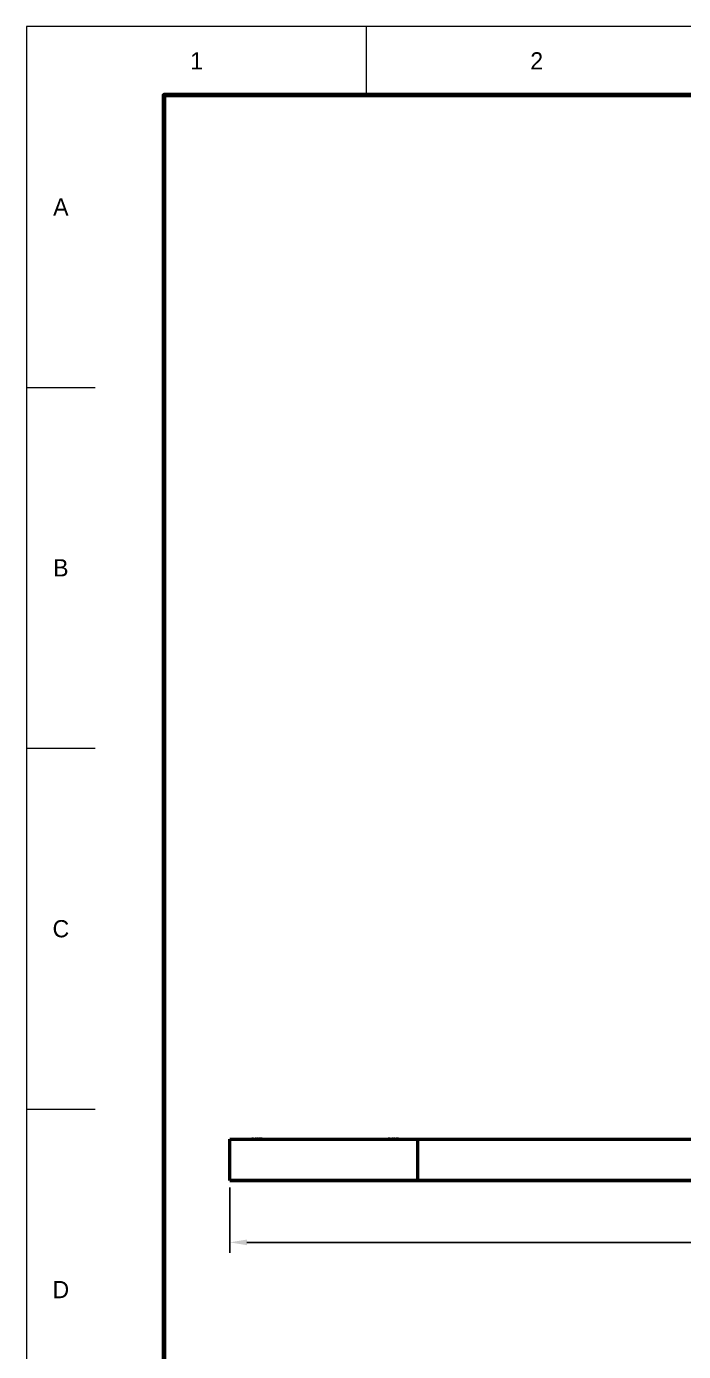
# Model space of a CAD drawing. Header units: millimetres. Extents: x 0 to 594, y 0 to 420.
# Drawn here: x 0 to 95.6, y 227.2 to 420 of the extents above; entities that cross this region are included whole.
import ezdxf
from ezdxf.enums import TextEntityAlignment as Align

# ---------------------------------------------------------------- set-up
doc = ezdxf.new("R2010")
doc.units = ezdxf.units.MM
doc.linetypes.add('DASHED', pattern=[1.524, 1.27, -0.254])
for name, color, linetype, lineweight in [('COTAS', 7, 'CONTINUOUS', 25), ('FINA', 7, 'CONTINUOUS', 18), ('NORMA', 7, 'CONTINUOUS', 70), ('OCULTA', 8, 'DASHED', 25), ('TEXTO', 7, 'CONTINUOUS', 25), ('VISIBLE', 7, 'CONTINUOUS', 50)]:
    doc.layers.add(name, color=color, linetype=linetype, lineweight=lineweight)
doc.dimstyles.new('F3D_1000', dxfattribs={"dimtxt": 3.5, "dimasz": 2.5, "dimexe": 1.5, "dimexo": 1, "dimgap": 0.9, "dimtad": 1, "dimdec": 1, "dimdsep": 46, "dimcen": 2.5, "dimazin": 3, "dimtfac": 1, "dimtmove": 0, "dimatfit": 3})

msp = doc.modelspace()

# ---------------------------------------------------------------- linework, layer by layer
at = {"layer": 'FINA'}
for p, q in [((49.5, 410), (49.5, 420)), ((0, 367.5), (10, 367.5)), ((0, 315), (10, 315)), ((0, 262.5), (10, 262.5))]:
    msp.add_line(p, q, dxfattribs=at)
msp.add_lwpolyline([(0, 0), (594, 0), (594, 420), (0, 420)], close=True, dxfattribs=at)
at = {"layer": 'NORMA'}
msp.add_lwpolyline([(20, 10), (584, 10), (584, 410), (20, 410)], close=True, dxfattribs=at)
at = {"layer": 'OCULTA'}
for p, q in [((29.58, 258.12), (29.58, 258.12)), ((29.58, 252.12), (29.58, 258.12)), ((29.58, 258.12), (184.28, 258.12)), ((29.88, 258.12), (29.88, 258.12)), ((29.9, 258.12), (29.88, 258.12)), ((29.9, 258.12), (29.88, 258.12)), ((29.88, 258.12), (29.88, 258.12)), ((29.92, 258.12), (29.9, 258.12)), ((29.92, 258.12), (29.9, 258.12)), ((29.95, 258.12), (29.92, 258.12)), ((29.95, 258.12), (29.92, 258.12)), ((30, 258.12), (29.95, 258.12)), ((30, 258.12), (29.95, 258.12)), ((30.05, 258.12), (30, 258.12)), ((30.05, 258.12), (30, 258.12)), ((30.11, 258.12), (30.05, 258.12)), ((30.11, 258.12), (30.05, 258.12)), ((30.17, 258.12), (30.11, 258.12)), ((30.17, 258.12), (30.11, 258.12)), ((30.17, 258.12), (30.25, 258.12)), ((30.17, 258.12), (30.25, 258.12)), ((30.33, 258.12), (30.25, 258.12)), ((30.25, 258.12), (30.33, 258.12)), ((30.33, 258.12), (30.43, 258.12)), ((30.43, 258.12), (30.33, 258.12)), ((30.52, 258.12), (30.43, 258.12)), ((30.43, 258.12), (30.52, 258.12)), ((30.52, 258.12), (30.63, 258.12)), ((30.63, 258.12), (30.52, 258.12)), ((30.63, 258.12), (30.74, 258.12)), ((30.63, 258.12), (30.74, 258.12)), ((30.74, 258.12), (30.86, 258.12)), ((30.74, 258.12), (30.86, 258.12)), ((30.86, 258.12), (30.98, 258.12)), ((30.98, 258.12), (30.86, 258.12)), ((30.98, 258.12), (31.11, 258.12)), ((30.98, 258.12), (31.11, 258.12)), ((31.11, 258.12), (31.24, 258.12)), ((31.24, 258.12), (31.11, 258.12)), ((31.37, 258.12), (31.24, 258.12)), ((31.24, 258.12), (31.37, 258.12)), ((31.37, 258.12), (31.51, 258.12)), ((31.37, 258.12), (31.51, 258.12)), ((31.51, 258.12), (31.65, 258.12)), ((31.65, 258.12), (31.51, 258.12)), ((31.65, 258.12), (31.79, 258.12)), ((31.65, 258.12), (31.79, 258.12)), ((31.79, 258.12), (31.94, 258.12)), ((31.79, 258.12), (31.94, 258.12)), ((31.94, 258.12), (32.08, 258.12)), ((31.94, 258.12), (32.08, 258.12)), ((32.08, 258.12), (32.22, 258.12)), ((32.08, 258.12), (32.22, 258.12)), ((32.22, 258.12), (32.37, 258.12)), ((32.22, 258.12), (32.37, 258.12)), ((32.37, 258.12), (32.51, 258.12)), ((32.37, 258.12), (32.51, 258.12)), ((32.51, 258.12), (32.65, 258.12)), ((32.51, 258.12), (32.65, 258.12)), ((32.65, 258.12), (32.79, 258.12)), ((32.65, 258.12), (32.79, 258.12)), ((32.79, 258.12), (32.92, 258.12)), ((32.79, 258.12), (32.92, 258.12)), ((32.92, 258.12), (33.05, 258.12)), ((32.92, 258.12), (33.05, 258.12)), ((33.05, 258.12), (33.18, 258.12)), ((33.05, 258.12), (33.18, 258.12)), ((33.18, 258.12), (33.3, 258.12)), ((33.18, 258.12), (33.3, 258.12)), ((33.3, 258.12), (33.42, 258.12)), ((33.3, 258.12), (33.42, 258.12)), ((33.42, 258.12), (33.53, 258.12)), ((33.42, 258.12), (33.53, 258.12)), ((33.53, 258.12), (33.63, 258.12)), ((33.53, 258.12), (33.63, 258.12)), ((33.63, 258.12), (33.73, 258.12)), ((33.63, 258.12), (33.73, 258.12)), ((33.73, 258.12), (33.82, 258.12)), ((33.73, 258.12), (33.82, 258.12)), ((33.82, 258.12), (33.91, 258.12)), ((33.82, 258.12), (33.91, 258.12)), ((33.91, 258.12), (33.98, 258.12)), ((33.91, 258.12), (33.98, 258.12)), ((33.98, 258.12), (34.05, 258.12)), ((33.98, 258.12), (34.05, 258.12)), ((34.05, 258.12), (34.11, 258.12)), ((34.05, 258.12), (34.11, 258.12)), ((34.11, 258.12), (34.16, 258.12)), ((34.11, 258.12), (34.16, 258.12)), ((34.16, 258.12), (34.2, 258.12)), ((34.16, 258.12), (34.2, 258.12)), ((34.2, 258.12), (34.24, 258.12)), ((34.2, 258.12), (34.24, 258.12)), ((34.24, 258.12), (34.26, 258.12)), ((34.24, 258.12), (34.26, 258.12)), ((34.26, 258.12), (34.27, 258.12)), ((34.26, 258.12), (34.27, 258.12)), ((34.27, 258.12), (34.28, 258.12)), ((34.27, 258.12), (34.28, 258.12)), ((49.75, 258.12), (49.73, 258.12)), ((49.73, 258.12), (49.73, 258.12)), ((49.75, 258.12), (49.73, 258.12)), ((49.73, 258.12), (49.73, 258.12)), ((49.77, 258.12), (49.75, 258.12)), ((49.77, 258.12), (49.75, 258.12)), ((49.8, 258.12), (49.77, 258.12)), ((49.8, 258.12), (49.77, 258.12)), ((49.85, 258.12), (49.8, 258.12)), ((49.85, 258.12), (49.8, 258.12)), ((49.9, 258.12), (49.85, 258.12)), ((49.9, 258.12), (49.85, 258.12)), ((49.96, 258.12), (49.9, 258.12)), ((49.96, 258.12), (49.9, 258.12)), ((49.96, 258.12), (50.02, 258.12)), ((49.96, 258.12), (50.02, 258.12)), ((50.1, 258.12), (50.02, 258.12)), ((50.1, 258.12), (50.02, 258.12)), ((50.1, 258.12), (50.18, 258.12)), ((50.1, 258.12), (50.18, 258.12)), ((50.28, 258.12), (50.18, 258.12)), ((50.28, 258.12), (50.18, 258.12)), ((50.28, 258.12), (50.37, 258.12)), ((50.28, 258.12), (50.37, 258.12)), ((50.48, 258.12), (50.37, 258.12)), ((50.37, 258.12), (50.48, 258.12)), ((50.48, 258.12), (50.59, 258.12)), ((50.59, 258.12), (50.48, 258.12)), ((50.71, 258.12), (50.59, 258.12)), ((50.71, 258.12), (50.59, 258.12)), ((50.71, 258.12), (50.83, 258.12)), ((50.71, 258.12), (50.83, 258.12)), ((50.83, 258.12), (50.96, 258.12)), ((50.96, 258.12), (50.83, 258.12)), ((50.96, 258.12), (51.09, 258.12)), ((50.96, 258.12), (51.09, 258.12)), ((51.09, 258.12), (51.22, 258.12)), ((51.09, 258.12), (51.22, 258.12)), ((51.22, 258.12), (51.36, 258.12)), ((51.22, 258.12), (51.36, 258.12)), ((51.5, 258.12), (51.36, 258.12)), ((51.36, 258.12), (51.5, 258.12)), ((51.5, 258.12), (51.64, 258.12)), ((51.5, 258.12), (51.64, 258.12)), ((51.64, 258.12), (51.79, 258.12)), ((51.79, 258.12), (51.64, 258.12)), ((51.79, 258.12), (51.93, 258.12)), ((51.79, 258.12), (51.93, 258.12)), ((51.93, 258.12), (52.07, 258.12)), ((51.93, 258.12), (52.07, 258.12)), ((52.07, 258.12), (52.22, 258.12)), ((52.07, 258.12), (52.22, 258.12)), ((52.22, 258.12), (52.36, 258.12)), ((52.22, 258.12), (52.36, 258.12)), ((52.36, 258.12), (52.5, 258.12)), ((52.36, 258.12), (52.5, 258.12)), ((52.5, 258.12), (52.64, 258.12)), ((52.5, 258.12), (52.64, 258.12)), ((52.64, 258.12), (52.77, 258.12)), ((52.64, 258.12), (52.77, 258.12)), ((52.77, 258.12), (52.9, 258.12)), ((52.77, 258.12), (52.9, 258.12)), ((52.9, 258.12), (53.03, 258.12)), ((52.9, 258.12), (53.03, 258.12)), ((53.03, 258.12), (53.15, 258.12)), ((53.03, 258.12), (53.15, 258.12)), ((53.15, 258.12), (53.27, 258.12)), ((53.15, 258.12), (53.27, 258.12)), ((53.27, 258.12), (53.38, 258.12)), ((53.27, 258.12), (53.38, 258.12)), ((53.38, 258.12), (53.48, 258.12)), ((53.38, 258.12), (53.48, 258.12)), ((53.48, 258.12), (53.58, 258.12)), ((53.48, 258.12), (53.58, 258.12)), ((53.58, 258.12), (53.67, 258.12)), ((53.58, 258.12), (53.67, 258.12)), ((53.67, 258.12), (53.76, 258.12)), ((53.67, 258.12), (53.76, 258.12)), ((53.76, 258.12), (53.83, 258.12)), ((53.76, 258.12), (53.83, 258.12)), ((53.83, 258.12), (53.9, 258.12)), ((53.83, 258.12), (53.9, 258.12)), ((53.9, 258.12), (53.96, 258.12)), ((53.9, 258.12), (53.96, 258.12)), ((53.96, 258.12), (54.01, 258.12)), ((53.96, 258.12), (54.01, 258.12)), ((54.01, 258.12), (54.05, 258.12)), ((54.01, 258.12), (54.05, 258.12)), ((54.05, 258.12), (54.09, 258.12)), ((54.05, 258.12), (54.09, 258.12)), ((54.09, 258.12), (54.11, 258.12)), ((54.09, 258.12), (54.11, 258.12)), ((54.11, 258.12), (54.12, 258.12)), ((54.11, 258.12), (54.12, 258.12)), ((54.12, 258.12), (54.13, 258.12)), ((54.12, 258.12), (54.13, 258.12)), ((56.93, 252.12), (56.93, 258.12)), ((56.93, 258.12), (56.93, 258.12)), ((56.93, 258.12), (156.93, 258.12)), ((29.58, 252.12), (29.58, 252.12)), ((29.58, 252.12), (184.28, 252.12)), ((29.88, 252.12), (29.88, 252.12)), ((29.9, 252.12), (29.88, 252.12)), ((29.9, 252.12), (29.88, 252.12)), ((29.88, 252.12), (29.88, 252.12)), ((29.92, 252.12), (29.9, 252.12)), ((29.92, 252.12), (29.9, 252.12)), ((29.95, 252.12), (29.92, 252.12)), ((29.95, 252.12), (29.92, 252.12)), ((30, 252.12), (29.95, 252.12)), ((30, 252.12), (29.95, 252.12)), ((30.05, 252.12), (30, 252.12)), ((30.05, 252.12), (30, 252.12)), ((30.11, 252.12), (30.05, 252.12)), ((30.11, 252.12), (30.05, 252.12)), ((30.17, 252.12), (30.11, 252.12)), ((30.17, 252.12), (30.11, 252.12)), ((30.17, 252.12), (30.25, 252.12)), ((30.17, 252.12), (30.25, 252.12)), ((30.33, 252.12), (30.25, 252.12)), ((30.25, 252.12), (30.33, 252.12)), ((30.33, 252.12), (30.43, 252.12)), ((30.43, 252.12), (30.33, 252.12)), ((30.52, 252.12), (30.43, 252.12)), ((30.43, 252.12), (30.52, 252.12)), ((30.52, 252.12), (30.63, 252.12)), ((30.63, 252.12), (30.52, 252.12)), ((30.63, 252.12), (30.74, 252.12)), ((30.63, 252.12), (30.74, 252.12)), ((30.74, 252.12), (30.86, 252.12)), ((30.74, 252.12), (30.86, 252.12)), ((30.86, 252.12), (30.98, 252.12)), ((30.98, 252.12), (30.86, 252.12)), ((30.98, 252.12), (31.11, 252.12)), ((30.98, 252.12), (31.11, 252.12)), ((31.11, 252.12), (31.24, 252.12)), ((31.24, 252.12), (31.11, 252.12)), ((31.37, 252.12), (31.24, 252.12)), ((31.24, 252.12), (31.37, 252.12)), ((31.37, 252.12), (31.51, 252.12)), ((31.37, 252.12), (31.51, 252.12)), ((31.51, 252.12), (31.65, 252.12)), ((31.65, 252.12), (31.51, 252.12)), ((31.65, 252.12), (31.79, 252.12)), ((31.65, 252.12), (31.79, 252.12)), ((31.79, 252.12), (31.94, 252.12)), ((31.79, 252.12), (31.94, 252.12)), ((31.94, 252.12), (32.08, 252.12)), ((31.94, 252.12), (32.08, 252.12)), ((32.08, 252.12), (32.22, 252.12)), ((32.08, 252.12), (32.22, 252.12)), ((32.22, 252.12), (32.37, 252.12)), ((32.22, 252.12), (32.37, 252.12)), ((32.37, 252.12), (32.51, 252.12)), ((32.37, 252.12), (32.51, 252.12)), ((32.51, 252.12), (32.65, 252.12)), ((32.51, 252.12), (32.65, 252.12)), ((32.65, 252.12), (32.79, 252.12)), ((32.65, 252.12), (32.79, 252.12)), ((32.79, 252.12), (32.92, 252.12)), ((32.79, 252.12), (32.92, 252.12)), ((32.92, 252.12), (33.05, 252.12)), ((32.92, 252.12), (33.05, 252.12)), ((33.05, 252.12), (33.18, 252.12)), ((33.05, 252.12), (33.18, 252.12)), ((33.18, 252.12), (33.3, 252.12)), ((33.18, 252.12), (33.3, 252.12)), ((33.3, 252.12), (33.42, 252.12)), ((33.3, 252.12), (33.42, 252.12)), ((33.42, 252.12), (33.53, 252.12)), ((33.42, 252.12), (33.53, 252.12)), ((33.53, 252.12), (33.63, 252.12)), ((33.53, 252.12), (33.63, 252.12)), ((33.63, 252.12), (33.73, 252.12)), ((33.63, 252.12), (33.73, 252.12)), ((33.73, 252.12), (33.82, 252.12)), ((33.73, 252.12), (33.82, 252.12)), ((33.82, 252.12), (33.91, 252.12)), ((33.82, 252.12), (33.91, 252.12)), ((33.91, 252.12), (33.98, 252.12)), ((33.91, 252.12), (33.98, 252.12)), ((33.98, 252.12), (34.05, 252.12)), ((33.98, 252.12), (34.05, 252.12)), ((34.05, 252.12), (34.11, 252.12)), ((34.05, 252.12), (34.11, 252.12)), ((34.11, 252.12), (34.16, 252.12)), ((34.11, 252.12), (34.16, 252.12)), ((34.16, 252.12), (34.2, 252.12)), ((34.16, 252.12), (34.2, 252.12)), ((34.2, 252.12), (34.24, 252.12)), ((34.2, 252.12), (34.24, 252.12)), ((34.24, 252.12), (34.26, 252.12)), ((34.24, 252.12), (34.26, 252.12)), ((34.26, 252.12), (34.27, 252.12)), ((34.26, 252.12), (34.27, 252.12)), ((34.27, 252.12), (34.28, 252.12)), ((34.27, 252.12), (34.28, 252.12)), ((49.75, 252.12), (49.73, 252.12)), ((49.73, 252.12), (49.73, 252.12)), ((49.75, 252.12), (49.73, 252.12)), ((49.73, 252.12), (49.73, 252.12)), ((49.77, 252.12), (49.75, 252.12)), ((49.77, 252.12), (49.75, 252.12)), ((49.8, 252.12), (49.77, 252.12)), ((49.8, 252.12), (49.77, 252.12)), ((49.85, 252.12), (49.8, 252.12)), ((49.85, 252.12), (49.8, 252.12)), ((49.9, 252.12), (49.85, 252.12)), ((49.9, 252.12), (49.85, 252.12)), ((49.96, 252.12), (49.9, 252.12)), ((49.96, 252.12), (49.9, 252.12)), ((49.96, 252.12), (50.02, 252.12)), ((49.96, 252.12), (50.02, 252.12)), ((50.1, 252.12), (50.02, 252.12)), ((50.1, 252.12), (50.02, 252.12)), ((50.1, 252.12), (50.18, 252.12)), ((50.1, 252.12), (50.18, 252.12)), ((50.28, 252.12), (50.18, 252.12)), ((50.28, 252.12), (50.18, 252.12)), ((50.28, 252.12), (50.37, 252.12)), ((50.28, 252.12), (50.37, 252.12)), ((50.48, 252.12), (50.37, 252.12)), ((50.37, 252.12), (50.48, 252.12)), ((50.48, 252.12), (50.59, 252.12)), ((50.59, 252.12), (50.48, 252.12)), ((50.71, 252.12), (50.59, 252.12)), ((50.71, 252.12), (50.59, 252.12)), ((50.71, 252.12), (50.83, 252.12)), ((50.71, 252.12), (50.83, 252.12)), ((50.83, 252.12), (50.96, 252.12)), ((50.96, 252.12), (50.83, 252.12)), ((50.96, 252.12), (51.09, 252.12)), ((50.96, 252.12), (51.09, 252.12)), ((51.09, 252.12), (51.22, 252.12)), ((51.09, 252.12), (51.22, 252.12)), ((51.22, 252.12), (51.36, 252.12)), ((51.22, 252.12), (51.36, 252.12)), ((51.5, 252.12), (51.36, 252.12)), ((51.36, 252.12), (51.5, 252.12)), ((51.5, 252.12), (51.64, 252.12)), ((51.5, 252.12), (51.64, 252.12)), ((51.64, 252.12), (51.79, 252.12)), ((51.79, 252.12), (51.64, 252.12)), ((51.79, 252.12), (51.93, 252.12)), ((51.79, 252.12), (51.93, 252.12)), ((51.93, 252.12), (52.07, 252.12)), ((51.93, 252.12), (52.07, 252.12)), ((52.07, 252.12), (52.22, 252.12)), ((52.07, 252.12), (52.22, 252.12)), ((52.22, 252.12), (52.36, 252.12)), ((52.22, 252.12), (52.36, 252.12)), ((52.36, 252.12), (52.5, 252.12)), ((52.36, 252.12), (52.5, 252.12)), ((52.5, 252.12), (52.64, 252.12)), ((52.5, 252.12), (52.64, 252.12)), ((52.64, 252.12), (52.77, 252.12)), ((52.64, 252.12), (52.77, 252.12)), ((52.77, 252.12), (52.9, 252.12)), ((52.77, 252.12), (52.9, 252.12)), ((52.9, 252.12), (53.03, 252.12)), ((52.9, 252.12), (53.03, 252.12)), ((53.03, 252.12), (53.15, 252.12)), ((53.03, 252.12), (53.15, 252.12)), ((53.15, 252.12), (53.27, 252.12)), ((53.15, 252.12), (53.27, 252.12)), ((53.27, 252.12), (53.38, 252.12)), ((53.27, 252.12), (53.38, 252.12)), ((53.38, 252.12), (53.48, 252.12)), ((53.38, 252.12), (53.48, 252.12)), ((53.48, 252.12), (53.58, 252.12)), ((53.48, 252.12), (53.58, 252.12)), ((53.58, 252.12), (53.67, 252.12)), ((53.58, 252.12), (53.67, 252.12)), ((53.67, 252.12), (53.76, 252.12)), ((53.67, 252.12), (53.76, 252.12)), ((53.76, 252.12), (53.83, 252.12)), ((53.76, 252.12), (53.83, 252.12)), ((53.83, 252.12), (53.9, 252.12)), ((53.83, 252.12), (53.9, 252.12)), ((53.9, 252.12), (53.96, 252.12)), ((53.9, 252.12), (53.96, 252.12)), ((53.96, 252.12), (54.01, 252.12)), ((53.96, 252.12), (54.01, 252.12)), ((54.01, 252.12), (54.05, 252.12)), ((54.01, 252.12), (54.05, 252.12)), ((54.05, 252.12), (54.09, 252.12)), ((54.05, 252.12), (54.09, 252.12)), ((54.09, 252.12), (54.11, 252.12)), ((54.09, 252.12), (54.11, 252.12)), ((54.11, 252.12), (54.12, 252.12)), ((54.11, 252.12), (54.12, 252.12)), ((54.12, 252.12), (54.13, 252.12)), ((54.12, 252.12), (54.13, 252.12)), ((56.93, 252.12), (56.93, 252.12)), ((56.93, 252.12), (156.93, 252.12))]:
    msp.add_line(p, q, dxfattribs=at)
at = {"layer": 'VISIBLE'}
for p, q in [((29.58, 252.12), (29.58, 258.12)), ((29.58, 258.12), (184.28, 258.12)), ((29.58, 252.12), (29.58, 258.12)), ((29.58, 258.12), (29.58, 258.12)), ((29.58, 258.12), (29.58, 258.12)), ((29.58, 258.12), (184.28, 258.12)), ((29.88, 258.12), (29.88, 258.12)), ((29.88, 258.12), (29.9, 258.12)), ((29.88, 258.12), (29.88, 258.12)), ((29.88, 258.12), (29.9, 258.12)), ((29.9, 258.12), (29.92, 258.12)), ((29.9, 258.12), (29.92, 258.12)), ((29.92, 258.12), (29.95, 258.12)), ((29.92, 258.12), (29.95, 258.12)), ((29.95, 258.12), (30, 258.12)), ((29.95, 258.12), (30, 258.12)), ((30, 258.12), (30.05, 258.12)), ((30, 258.12), (30.05, 258.12)), ((30.05, 258.12), (30.11, 258.12)), ((30.05, 258.12), (30.11, 258.12)), ((30.11, 258.12), (30.17, 258.12)), ((30.11, 258.12), (30.17, 258.12)), ((30.17, 258.12), (30.25, 258.12)), ((30.17, 258.12), (30.25, 258.12)), ((30.25, 258.12), (30.33, 258.12)), ((30.25, 258.12), (30.33, 258.12)), ((30.33, 258.12), (30.43, 258.12)), ((30.33, 258.12), (30.43, 258.12)), ((30.43, 258.12), (30.52, 258.12)), ((30.43, 258.12), (30.52, 258.12)), ((30.52, 258.12), (30.63, 258.12)), ((30.52, 258.12), (30.63, 258.12)), ((30.63, 258.12), (30.74, 258.12)), ((30.63, 258.12), (30.74, 258.12)), ((30.74, 258.12), (30.86, 258.12)), ((30.74, 258.12), (30.86, 258.12)), ((30.86, 258.12), (30.98, 258.12)), ((30.86, 258.12), (30.98, 258.12)), ((30.98, 258.12), (31.11, 258.12)), ((30.98, 258.12), (31.11, 258.12)), ((31.11, 258.12), (31.24, 258.12)), ((31.11, 258.12), (31.24, 258.12)), ((31.24, 258.12), (31.37, 258.12)), ((31.24, 258.12), (31.37, 258.12)), ((31.37, 258.12), (31.51, 258.12)), ((31.37, 258.12), (31.51, 258.12)), ((31.51, 258.12), (31.65, 258.12)), ((31.51, 258.12), (31.65, 258.12)), ((31.65, 258.12), (31.79, 258.12)), ((31.65, 258.12), (31.79, 258.12)), ((31.79, 258.12), (31.94, 258.12)), ((31.79, 258.12), (31.94, 258.12)), ((31.94, 258.12), (32.08, 258.12)), ((31.94, 258.12), (32.08, 258.12)), ((32.08, 258.12), (32.22, 258.12)), ((32.08, 258.12), (32.22, 258.12)), ((32.22, 258.12), (32.37, 258.12)), ((32.22, 258.12), (32.37, 258.12)), ((32.37, 258.12), (32.51, 258.12)), ((32.37, 258.12), (32.51, 258.12)), ((32.51, 258.12), (32.65, 258.12)), ((32.51, 258.12), (32.65, 258.12)), ((32.65, 258.12), (32.79, 258.12)), ((32.65, 258.12), (32.79, 258.12)), ((32.79, 258.12), (32.92, 258.12)), ((32.92, 258.12), (32.79, 258.12)), ((33.05, 258.12), (32.92, 258.12)), ((32.92, 258.12), (33.05, 258.12)), ((33.05, 258.12), (33.18, 258.12)), ((33.05, 258.12), (33.18, 258.12)), ((33.18, 258.12), (33.3, 258.12)), ((33.18, 258.12), (33.3, 258.12)), ((33.3, 258.12), (33.42, 258.12)), ((33.42, 258.12), (33.3, 258.12)), ((33.42, 258.12), (33.53, 258.12)), ((33.42, 258.12), (33.53, 258.12)), ((33.63, 258.12), (33.53, 258.12)), ((33.53, 258.12), (33.63, 258.12)), ((33.63, 258.12), (33.73, 258.12)), ((33.73, 258.12), (33.63, 258.12)), ((33.73, 258.12), (33.82, 258.12)), ((33.73, 258.12), (33.82, 258.12)), ((33.82, 258.12), (33.91, 258.12)), ((33.91, 258.12), (33.82, 258.12)), ((33.91, 258.12), (33.98, 258.12)), ((33.91, 258.12), (33.98, 258.12)), ((34.05, 258.12), (33.98, 258.12)), ((34.05, 258.12), (33.98, 258.12)), ((34.05, 258.12), (34.11, 258.12)), ((34.05, 258.12), (34.11, 258.12)), ((34.16, 258.12), (34.11, 258.12)), ((34.16, 258.12), (34.11, 258.12)), ((34.2, 258.12), (34.16, 258.12)), ((34.2, 258.12), (34.16, 258.12)), ((34.24, 258.12), (34.2, 258.12)), ((34.24, 258.12), (34.2, 258.12)), ((34.26, 258.12), (34.24, 258.12)), ((34.26, 258.12), (34.24, 258.12)), ((34.26, 258.12), (34.27, 258.12)), ((34.27, 258.12), (34.26, 258.12)), ((34.28, 258.12), (34.27, 258.12)), ((34.28, 258.12), (34.27, 258.12)), ((49.73, 258.12), (49.73, 258.12)), ((49.73, 258.12), (49.75, 258.12)), ((49.73, 258.12), (49.73, 258.12)), ((49.73, 258.12), (49.75, 258.12)), ((49.75, 258.12), (49.77, 258.12)), ((49.75, 258.12), (49.77, 258.12)), ((49.77, 258.12), (49.8, 258.12)), ((49.77, 258.12), (49.8, 258.12)), ((49.8, 258.12), (49.85, 258.12)), ((49.8, 258.12), (49.85, 258.12)), ((49.85, 258.12), (49.9, 258.12)), ((49.85, 258.12), (49.9, 258.12)), ((49.9, 258.12), (49.96, 258.12)), ((49.9, 258.12), (49.96, 258.12)), ((49.96, 258.12), (50.02, 258.12)), ((49.96, 258.12), (50.02, 258.12)), ((50.02, 258.12), (50.1, 258.12)), ((50.02, 258.12), (50.1, 258.12)), ((50.1, 258.12), (50.18, 258.12)), ((50.1, 258.12), (50.18, 258.12)), ((50.18, 258.12), (50.28, 258.12)), ((50.18, 258.12), (50.28, 258.12)), ((50.28, 258.12), (50.37, 258.12)), ((50.28, 258.12), (50.37, 258.12)), ((50.37, 258.12), (50.48, 258.12)), ((50.37, 258.12), (50.48, 258.12)), ((50.48, 258.12), (50.59, 258.12)), ((50.48, 258.12), (50.59, 258.12)), ((50.59, 258.12), (50.71, 258.12)), ((50.59, 258.12), (50.71, 258.12)), ((50.71, 258.12), (50.83, 258.12)), ((50.71, 258.12), (50.83, 258.12)), ((50.83, 258.12), (50.96, 258.12)), ((50.83, 258.12), (50.96, 258.12)), ((50.96, 258.12), (51.09, 258.12)), ((50.96, 258.12), (51.09, 258.12)), ((51.09, 258.12), (51.22, 258.12)), ((51.09, 258.12), (51.22, 258.12)), ((51.22, 258.12), (51.36, 258.12)), ((51.22, 258.12), (51.36, 258.12)), ((51.36, 258.12), (51.5, 258.12)), ((51.36, 258.12), (51.5, 258.12)), ((51.5, 258.12), (51.64, 258.12)), ((51.5, 258.12), (51.64, 258.12)), ((51.64, 258.12), (51.79, 258.12)), ((51.64, 258.12), (51.79, 258.12)), ((51.79, 258.12), (51.93, 258.12)), ((51.79, 258.12), (51.93, 258.12)), ((51.93, 258.12), (52.07, 258.12)), ((51.93, 258.12), (52.07, 258.12)), ((52.07, 258.12), (52.22, 258.12)), ((52.07, 258.12), (52.22, 258.12)), ((52.22, 258.12), (52.36, 258.12)), ((52.22, 258.12), (52.36, 258.12)), ((52.36, 258.12), (52.5, 258.12)), ((52.36, 258.12), (52.5, 258.12)), ((52.5, 258.12), (52.64, 258.12)), ((52.5, 258.12), (52.64, 258.12)), ((52.77, 258.12), (52.64, 258.12)), ((52.64, 258.12), (52.77, 258.12)), ((52.77, 258.12), (52.9, 258.12)), ((52.9, 258.12), (52.77, 258.12)), ((52.9, 258.12), (53.03, 258.12)), ((52.9, 258.12), (53.03, 258.12)), ((53.03, 258.12), (53.15, 258.12)), ((53.03, 258.12), (53.15, 258.12)), ((53.27, 258.12), (53.15, 258.12)), ((53.15, 258.12), (53.27, 258.12)), ((53.27, 258.12), (53.38, 258.12)), ((53.38, 258.12), (53.27, 258.12)), ((53.38, 258.12), (53.48, 258.12)), ((53.38, 258.12), (53.48, 258.12)), ((53.58, 258.12), (53.48, 258.12)), ((53.58, 258.12), (53.48, 258.12)), ((53.58, 258.12), (53.67, 258.12)), ((53.58, 258.12), (53.67, 258.12)), ((53.67, 258.12), (53.76, 258.12)), ((53.67, 258.12), (53.76, 258.12)), ((53.83, 258.12), (53.76, 258.12)), ((53.83, 258.12), (53.76, 258.12)), ((53.9, 258.12), (53.83, 258.12)), ((53.83, 258.12), (53.9, 258.12)), ((53.96, 258.12), (53.9, 258.12)), ((53.96, 258.12), (53.9, 258.12)), ((54.01, 258.12), (53.96, 258.12)), ((54.01, 258.12), (53.96, 258.12)), ((54.01, 258.12), (54.05, 258.12)), ((54.01, 258.12), (54.05, 258.12)), ((54.09, 258.12), (54.05, 258.12)), ((54.09, 258.12), (54.05, 258.12)), ((54.11, 258.12), (54.09, 258.12)), ((54.11, 258.12), (54.09, 258.12)), ((54.12, 258.12), (54.11, 258.12)), ((54.12, 258.12), (54.11, 258.12)), ((54.13, 258.12), (54.12, 258.12)), ((54.13, 258.12), (54.12, 258.12)), ((56.93, 252.12), (56.93, 258.12)), ((56.93, 258.12), (156.93, 258.12)), ((29.58, 252.12), (184.28, 252.12)), ((29.58, 252.12), (29.58, 252.12)), ((184.28, 252.12), (29.58, 252.12)), ((29.58, 252.12), (29.58, 252.12)), ((29.88, 252.12), (29.88, 252.12)), ((29.88, 252.12), (29.9, 252.12)), ((29.88, 252.12), (29.88, 252.12)), ((29.88, 252.12), (29.9, 252.12)), ((29.9, 252.12), (29.92, 252.12)), ((29.9, 252.12), (29.92, 252.12)), ((29.92, 252.12), (29.95, 252.12)), ((29.92, 252.12), (29.95, 252.12)), ((29.95, 252.12), (30, 252.12)), ((29.95, 252.12), (30, 252.12)), ((30, 252.12), (30.05, 252.12)), ((30, 252.12), (30.05, 252.12)), ((30.05, 252.12), (30.11, 252.12)), ((30.05, 252.12), (30.11, 252.12)), ((30.11, 252.12), (30.17, 252.12)), ((30.11, 252.12), (30.17, 252.12)), ((30.17, 252.12), (30.25, 252.12)), ((30.17, 252.12), (30.25, 252.12)), ((30.25, 252.12), (30.33, 252.12)), ((30.25, 252.12), (30.33, 252.12)), ((30.33, 252.12), (30.43, 252.12)), ((30.33, 252.12), (30.43, 252.12)), ((30.43, 252.12), (30.52, 252.12)), ((30.43, 252.12), (30.52, 252.12)), ((30.52, 252.12), (30.63, 252.12)), ((30.52, 252.12), (30.63, 252.12)), ((30.63, 252.12), (30.74, 252.12)), ((30.63, 252.12), (30.74, 252.12)), ((30.74, 252.12), (30.86, 252.12)), ((30.74, 252.12), (30.86, 252.12)), ((30.86, 252.12), (30.98, 252.12)), ((30.86, 252.12), (30.98, 252.12)), ((30.98, 252.12), (31.11, 252.12)), ((30.98, 252.12), (31.11, 252.12)), ((31.11, 252.12), (31.24, 252.12)), ((31.11, 252.12), (31.24, 252.12)), ((31.24, 252.12), (31.37, 252.12)), ((31.24, 252.12), (31.37, 252.12)), ((31.37, 252.12), (31.51, 252.12)), ((31.37, 252.12), (31.51, 252.12)), ((31.51, 252.12), (31.65, 252.12)), ((31.51, 252.12), (31.65, 252.12)), ((31.65, 252.12), (31.79, 252.12)), ((31.65, 252.12), (31.79, 252.12)), ((31.79, 252.12), (31.94, 252.12)), ((31.79, 252.12), (31.94, 252.12)), ((31.94, 252.12), (32.08, 252.12)), ((31.94, 252.12), (32.08, 252.12)), ((32.08, 252.12), (32.22, 252.12)), ((32.08, 252.12), (32.22, 252.12)), ((32.22, 252.12), (32.37, 252.12)), ((32.22, 252.12), (32.37, 252.12)), ((32.37, 252.12), (32.51, 252.12)), ((32.37, 252.12), (32.51, 252.12)), ((32.51, 252.12), (32.65, 252.12)), ((32.51, 252.12), (32.65, 252.12)), ((32.65, 252.12), (32.79, 252.12)), ((32.65, 252.12), (32.79, 252.12)), ((32.79, 252.12), (32.92, 252.12)), ((32.92, 252.12), (32.79, 252.12)), ((33.05, 252.12), (32.92, 252.12)), ((32.92, 252.12), (33.05, 252.12)), ((33.05, 252.12), (33.18, 252.12)), ((33.05, 252.12), (33.18, 252.12)), ((33.18, 252.12), (33.3, 252.12)), ((33.18, 252.12), (33.3, 252.12)), ((33.3, 252.12), (33.42, 252.12)), ((33.42, 252.12), (33.3, 252.12)), ((33.42, 252.12), (33.53, 252.12)), ((33.42, 252.12), (33.53, 252.12)), ((33.63, 252.12), (33.53, 252.12)), ((33.53, 252.12), (33.63, 252.12)), ((33.63, 252.12), (33.73, 252.12)), ((33.73, 252.12), (33.63, 252.12)), ((33.73, 252.12), (33.82, 252.12)), ((33.73, 252.12), (33.82, 252.12)), ((33.82, 252.12), (33.91, 252.12)), ((33.91, 252.12), (33.82, 252.12)), ((33.91, 252.12), (33.98, 252.12)), ((33.91, 252.12), (33.98, 252.12)), ((34.05, 252.12), (33.98, 252.12)), ((34.05, 252.12), (33.98, 252.12)), ((34.05, 252.12), (34.11, 252.12)), ((34.05, 252.12), (34.11, 252.12)), ((34.16, 252.12), (34.11, 252.12)), ((34.16, 252.12), (34.11, 252.12)), ((34.2, 252.12), (34.16, 252.12)), ((34.2, 252.12), (34.16, 252.12)), ((34.24, 252.12), (34.2, 252.12)), ((34.24, 252.12), (34.2, 252.12)), ((34.26, 252.12), (34.24, 252.12)), ((34.26, 252.12), (34.24, 252.12)), ((34.26, 252.12), (34.27, 252.12)), ((34.27, 252.12), (34.26, 252.12)), ((34.28, 252.12), (34.27, 252.12)), ((34.28, 252.12), (34.27, 252.12)), ((49.73, 252.12), (49.73, 252.12)), ((49.73, 252.12), (49.75, 252.12)), ((49.73, 252.12), (49.73, 252.12)), ((49.73, 252.12), (49.75, 252.12)), ((49.75, 252.12), (49.77, 252.12)), ((49.75, 252.12), (49.77, 252.12)), ((49.77, 252.12), (49.8, 252.12)), ((49.77, 252.12), (49.8, 252.12)), ((49.8, 252.12), (49.85, 252.12)), ((49.8, 252.12), (49.85, 252.12)), ((49.85, 252.12), (49.9, 252.12)), ((49.85, 252.12), (49.9, 252.12)), ((49.9, 252.12), (49.96, 252.12)), ((49.9, 252.12), (49.96, 252.12)), ((49.96, 252.12), (50.02, 252.12)), ((49.96, 252.12), (50.02, 252.12)), ((50.02, 252.12), (50.1, 252.12)), ((50.02, 252.12), (50.1, 252.12)), ((50.1, 252.12), (50.18, 252.12)), ((50.1, 252.12), (50.18, 252.12)), ((50.18, 252.12), (50.28, 252.12)), ((50.18, 252.12), (50.28, 252.12)), ((50.28, 252.12), (50.37, 252.12)), ((50.28, 252.12), (50.37, 252.12)), ((50.37, 252.12), (50.48, 252.12)), ((50.37, 252.12), (50.48, 252.12)), ((50.48, 252.12), (50.59, 252.12)), ((50.48, 252.12), (50.59, 252.12)), ((50.59, 252.12), (50.71, 252.12)), ((50.59, 252.12), (50.71, 252.12)), ((50.71, 252.12), (50.83, 252.12)), ((50.71, 252.12), (50.83, 252.12)), ((50.83, 252.12), (50.96, 252.12)), ((50.83, 252.12), (50.96, 252.12)), ((50.96, 252.12), (51.09, 252.12)), ((50.96, 252.12), (51.09, 252.12)), ((51.09, 252.12), (51.22, 252.12)), ((51.09, 252.12), (51.22, 252.12)), ((51.22, 252.12), (51.36, 252.12)), ((51.22, 252.12), (51.36, 252.12)), ((51.36, 252.12), (51.5, 252.12)), ((51.36, 252.12), (51.5, 252.12)), ((51.5, 252.12), (51.64, 252.12)), ((51.5, 252.12), (51.64, 252.12)), ((51.64, 252.12), (51.79, 252.12)), ((51.64, 252.12), (51.79, 252.12)), ((51.79, 252.12), (51.93, 252.12)), ((51.79, 252.12), (51.93, 252.12)), ((51.93, 252.12), (52.07, 252.12)), ((51.93, 252.12), (52.07, 252.12)), ((52.07, 252.12), (52.22, 252.12)), ((52.07, 252.12), (52.22, 252.12)), ((52.22, 252.12), (52.36, 252.12)), ((52.22, 252.12), (52.36, 252.12)), ((52.36, 252.12), (52.5, 252.12)), ((52.36, 252.12), (52.5, 252.12)), ((52.5, 252.12), (52.64, 252.12)), ((52.5, 252.12), (52.64, 252.12)), ((52.77, 252.12), (52.64, 252.12)), ((52.64, 252.12), (52.77, 252.12)), ((52.77, 252.12), (52.9, 252.12)), ((52.9, 252.12), (52.77, 252.12)), ((52.9, 252.12), (53.03, 252.12)), ((52.9, 252.12), (53.03, 252.12)), ((53.03, 252.12), (53.15, 252.12)), ((53.03, 252.12), (53.15, 252.12)), ((53.27, 252.12), (53.15, 252.12)), ((53.15, 252.12), (53.27, 252.12)), ((53.27, 252.12), (53.38, 252.12)), ((53.38, 252.12), (53.27, 252.12)), ((53.38, 252.12), (53.48, 252.12)), ((53.38, 252.12), (53.48, 252.12)), ((53.58, 252.12), (53.48, 252.12)), ((53.58, 252.12), (53.48, 252.12)), ((53.58, 252.12), (53.67, 252.12)), ((53.58, 252.12), (53.67, 252.12)), ((53.67, 252.12), (53.76, 252.12)), ((53.67, 252.12), (53.76, 252.12)), ((53.83, 252.12), (53.76, 252.12)), ((53.83, 252.12), (53.76, 252.12)), ((53.9, 252.12), (53.83, 252.12)), ((53.83, 252.12), (53.9, 252.12)), ((53.96, 252.12), (53.9, 252.12)), ((53.96, 252.12), (53.9, 252.12)), ((54.01, 252.12), (53.96, 252.12)), ((54.01, 252.12), (53.96, 252.12)), ((54.01, 252.12), (54.05, 252.12)), ((54.01, 252.12), (54.05, 252.12)), ((54.09, 252.12), (54.05, 252.12)), ((54.09, 252.12), (54.05, 252.12)), ((54.11, 252.12), (54.09, 252.12)), ((54.11, 252.12), (54.09, 252.12)), ((54.12, 252.12), (54.11, 252.12)), ((54.12, 252.12), (54.11, 252.12)), ((54.13, 252.12), (54.12, 252.12)), ((54.13, 252.12), (54.12, 252.12)), ((56.93, 252.12), (156.93, 252.12))]:
    msp.add_line(p, q, dxfattribs=at)

# ---------------------------------------------------------------- texts
at = {"layer": 'TEXTO'}
for s, p in [('1', (24.75, 415)), ('2', (74.25, 415)), ('A', (5, 393.75)), ('B', (5, 341.25)), ('C', (5, 288.75)), ('D', (5, 236.25))]:
    msp.add_text(s, height=2.5, dxfattribs=at).set_placement(p, align=Align.MIDDLE_CENTER)

# ---------------------------------------------------------------- dimensions: what is measured, and where the dimension line sits
at = {"layer": 'COTAS'}
msp.add_linear_dim(base=(29.58, 243.12), p1=(29.58, 252.12), p2=(184.28, 252.12), dimstyle='F3D_1000', dxfattribs=at).render()

doc.saveas('drawing.dxf')
